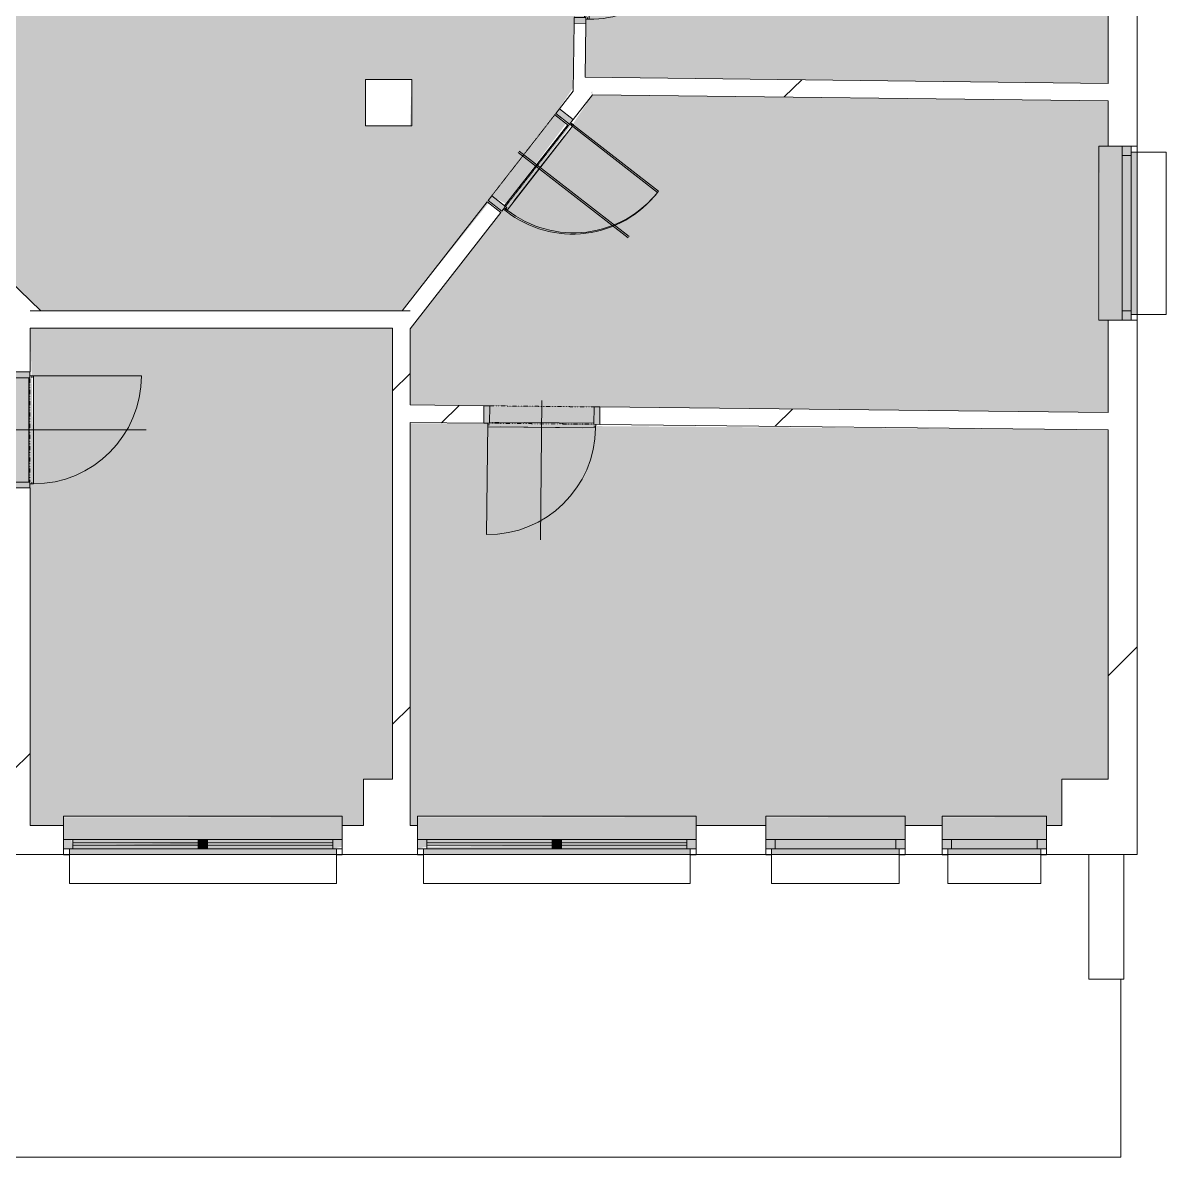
# Model space of a CAD drawing. Header units: millimetres. Extents: x -20192 to 462224, y -45352 to 20466.
# Drawn here: x 389083 to 398934, y -31577 to -21801 of the extents above; entities that cross this region are included whole.
import ezdxf

# ---------------------------------------------------------------- set-up
doc = ezdxf.new("R2010")
doc.units = ezdxf.units.MM
doc.linetypes.add('Čerchovaná se dvěma tečkami', pattern=[2.59, 1, -0.53, 0, -0.53, 0, -0.53])
for name, color, linetype, lineweight in [('A-DETL-THIN', 151, 'Continuous', 9), ('A-DOOR', 31, 'Continuous', 9), ('A-DOOR-FRAM', 31, 'Continuous', 9), ('A-FLOR', 192, 'Continuous', 9), ('A-GENM', 13, 'Continuous', 9), ('A-GLAZ', 151, 'Continuous', 9), ('A-WALL', 113, 'Continuous', 9), ('A-WALL-PATT', 111, 'Continuous', 25), ('Q-SPCQ', 91, 'Continuous', 9), ('S-COLS', 52, 'Continuous', 9)]:
    doc.layers.add(name, color=color, linetype=linetype, lineweight=lineweight)
pattern_1 = [(45, (302295, 0), (-7184.2, 7184.2), []), (45, (305168, -3e-12), (-7184.2, 7184.2), []), (45, (310916, -7e-12), (-4310.5, 10057.9), [4064, -2032, 67.06, -1964.94])]
pattern_2 = [(45, (302295, 0), (-7184.2, 7184.2), []), (45, (305168, 0), (-7184.2, 7184.2), []), (45, (310916, 0), (-4310.5, 10057.9), [4064, -2032, 67.06, -1964.94])]

# ---------------------------------------------------------------- blocks, each defined once
blk = doc.blocks.new('OKNO_1k_nadsvetlik - OKNO_1k_nadsvetlik_1500x1800-1969463-Mapka _ závislý 2')
at = {"layer": 'A-GLAZ'}
h = blk.add_hatch(color=256, dxfattribs=at)
h.paths.add_polyline_path([(-750, 5), (-750, -75), (-670, -75), (-670, 5)])
h.paths.add_polyline_path([(670, -75), (750, -75), (750, 5), (670, 5)])
blk.add_hatch(color=256, dxfattribs=at).paths.add_polyline_path([(670, 5), (-670, 5), (-670, -75), (670, -75)])
for p, q in [((-750, 5), (-670, 5)), ((670, 5), (-670, 5)), ((-670, 5), (-670, -75)), ((670, 5), (750, 5)), ((670, -75), (670, 5)), ((-750, -75), (-700, -75)), ((-670, -75), (-750, -75)), ((-700, -75), (-700, -125)), ((-670, -75), (670, -75)), ((750, -75), (670, -75)), ((700, -75), (750, -75)), ((700, -125), (700, -75)), ((-700, -126), (-750, -126)), ((750, -126), (700, -126))]:
    blk.add_line(p, q, dxfattribs=at)
blk = doc.blocks.new('parapet s nosem_vnitní - parapet s nosem_vnitní-1280316-Mapka _ závislý 2')
at = {"layer": 'A-GENM'}
for points in [[(-750, 197.1), (-750, 190), (-750, 198.7)], [(-750, 190), (-750, 0), (750, 0), (750, 190)]]:
    blk.add_hatch(color=151, dxfattribs=at).paths.add_polyline_path(points)
for p, q in [((750, 200), (-750, 200)), ((-750, 200), (-750, 190)), ((750, 200), (-750, 200)), ((750, 190), (750, 200)), ((-750, 120), (-750, 190)), ((750, 190), (750, 120))]:
    blk.add_line(p, q, dxfattribs=at)
blk = doc.blocks.new('parapet_ext - parapet_ext-1802102-Mapka _ závislý 2')
at = {"layer": 'Q-SPCQ'}
blk.add_hatch(color=151, dxfattribs=at).paths.add_polyline_path([(-700, 0), (-700, -50), (700, -50), (700, 0), (-670, 0)])
for p, q in [((-700, -300), (-700, -51)), ((700, -51), (700, -300)), ((700, -300), (-700, -300))]:
    blk.add_line(p, q, dxfattribs=at)
blk = doc.blocks.new('OKNO_2k_nadsvetlik - OKNO_2k_nadsvetlik 2400 x 1850-1972488-Mapka _ závislý 2')
at = {"layer": 'A-GLAZ'}
h = blk.add_hatch(color=256, dxfattribs=at)
h.paths.add_polyline_path([(1200, 75), (1120, 75), (1134.4, -5), (1200, -5), (1200, 56.5)])
h.paths.add_polyline_path([(-1120, 75), (-1200, 56.5), (-1200, -5), (-1120, -5), (-1120, 56.5)])
h = blk.add_hatch(color=256, dxfattribs=at)
h.paths.add_polyline_path([(40, 75), (40, 45), (1120, 45), (1120, 75)])
h.paths.add_polyline_path([(-1120, 75), (-1120, 45), (-40, 45), (-40, 75), (-919.6, 75)])
h.paths.add_polyline_path([(-40, 25), (-1120, 25), (-1120, -5), (-40, -5)])
h.paths.add_polyline_path([(1120, 25), (40, 25), (40, -5), (1120, -5)])
for points in [[(-40, -5), (40, -5), (40, 75), (-40, 75)], [(40, 45), (40, 25), (1120, 45)]]:
    blk.add_hatch(color=256, dxfattribs=at).paths.add_polyline_path(points)
for p, q in [((-1150, 126), (-1200, 126)), ((-1150, 75), (-1150, 125)), ((1200, 126), (1150, 126)), ((1150, 125), (1150, 75)), ((-1200, 75), (-1150, 75)), ((-1120, 75), (-1200, 75)), ((-1120, -5), (-1120, 75)), ((-40, 75), (-1120, 75)), ((-40, 45), (-1120, 45)), ((-1120, 45), (-1120, 25)), ((-1120, 25), (-40, 25)), ((40, 75), (-40, 75)), ((-40, 75), (-40, -5)), ((-40, 25), (-40, 45)), ((1120, 75), (40, 75)), ((40, -5), (40, 75)), ((1120, 45), (40, 45)), ((40, 45), (40, 25)), ((40, 25), (1120, 25)), ((1200, 75), (1120, 75)), ((1120, 75), (1120, -5)), ((1120, 25), (1120, 45)), ((1150, 75), (1200, 75)), ((-1200, -5), (-1120, -5)), ((-1120, -5), (-40, -5)), ((-40, -5), (40, -5)), ((40, -5), (1120, -5)), ((1120, -5), (1200, -5))]:
    blk.add_line(p, q, dxfattribs=at)
blk = doc.blocks.new('parapet s nosem_vnitní - parapet s nosem_vnitní-V100-Mapka _ závislý 2')
at = {"layer": 'A-GENM'}
blk.add_hatch(color=151, dxfattribs=at).paths.add_polyline_path([(40, 0), (-1200, 0), (-1200, -190), (1200, -190), (1200, 0), (288.5, 0)])
for p, q in [((-1200, -190), (-1200, -120)), ((-1200, -190), (-1200, -200)), ((1200, -120), (1200, -190)), ((1200, -200), (1200, -190)), ((-1200, -200), (1200, -200)), ((-1200, -200), (1200, -200))]:
    blk.add_line(p, q, dxfattribs=at)
blk = doc.blocks.new('parapet_ext - parapet_ext-1801991-Mapka _ závislý 2')
at = {"layer": 'Q-SPCQ'}
blk.add_hatch(color=151, dxfattribs=at).paths.add_polyline_path([(-1150, 50), (-1150, 0), (1150, 0), (1150, 50), (-1120, 50)])
for p, q in [((-1150, 51), (-1150, 300)), ((-1150, 300), (1150, 300)), ((1150, 300), (1150, 51))]:
    blk.add_line(p, q, dxfattribs=at)
blk = doc.blocks.new('OKNO_2k_nadsvetlik - OKNO_2k_nadsvetlik 2400 x 1850-V101-Mapka _ závislý 2')
at = {"layer": 'A-GLAZ'}
h = blk.add_hatch(color=256, dxfattribs=at)
h.paths.add_polyline_path([(-1120, 75), (-1200, 75), (-1200, -5), (-1120, -5)])
h.paths.add_polyline_path([(1200, 75), (1120, 56.5), (1120, -5), (1200, -5), (1200, 56.5)])
h = blk.add_hatch(color=256, dxfattribs=at)
h.paths.add_polyline_path([(-1120, 75), (-1120, 45), (-40, 45), (-40, 75)])
h.paths.add_polyline_path([(1103.3, 75), (40, 75), (40, 45), (1120, 56.5), (1120, 75)])
h.paths.add_polyline_path([(1120, 25), (40, 25), (40, -5), (1120, -5)])
h.paths.add_polyline_path([(-40, 25), (-1120, 25), (-1120, -5), (-40, -5)])
blk.add_hatch(color=256, dxfattribs=at).paths.add_polyline_path([(-40, -5), (40, -5), (40, 75), (-40, 75)])
for p, q in [((-1150, 126), (-1200, 126)), ((-1150, 75), (-1150, 125)), ((1200, 126), (1150, 126)), ((1150, 125), (1150, 75)), ((-1200, 75), (-1150, 75)), ((-1120, 75), (-1200, 75)), ((-1120, -5), (-1120, 75)), ((-40, 75), (-1120, 75)), ((-40, 45), (-1120, 45)), ((-1120, 45), (-1120, 25)), ((-1120, 25), (-40, 25)), ((40, 75), (-40, 75)), ((-40, 75), (-40, -5)), ((-40, 25), (-40, 45)), ((1120, 75), (40, 75)), ((40, -5), (40, 75)), ((1120, 45), (40, 45)), ((40, 45), (40, 25)), ((40, 25), (1120, 25)), ((1200, 75), (1120, 75)), ((1120, 75), (1120, -5)), ((1120, 25), (1120, 45)), ((1150, 75), (1200, 75)), ((-1200, -5), (-1120, -5)), ((-1120, -5), (-40, -5)), ((-40, -5), (40, -5)), ((40, -5), (1120, -5)), ((1120, -5), (1200, -5))]:
    blk.add_line(p, q, dxfattribs=at)
blk = doc.blocks.new('OKNO_1k_nadsvetlik - OKNO_1k_nadsvetlik_900 x 1850-1969447-Mapka _ závislý 2')
at = {"layer": 'A-GLAZ'}
h = blk.add_hatch(color=256, dxfattribs=at)
h.paths.add_polyline_path([(450, 75), (370, 75), (370, -5), (450, -5)])
h.paths.add_polyline_path([(-450, 75), (-450, -5), (-370, -5), (-370, 75)])
blk.add_hatch(color=256, dxfattribs=at).paths.add_polyline_path([(-370, 75), (-370, -5), (370, -5), (370, 75), (-261.9, 75)])
for p, q in [((-400, 126), (-450, 126)), ((-400, 75), (-400, 125)), ((450, 126), (400, 126)), ((400, 125), (400, 75)), ((-450, 75), (-400, 75)), ((-370, 75), (-450, 75)), ((370, 75), (-370, 75)), ((-370, 75), (-370, -5)), ((450, 75), (370, 75)), ((370, -5), (370, 75)), ((400, 75), (450, 75)), ((-450, -5), (-370, -5)), ((-370, -5), (370, -5)), ((370, -5), (450, -5))]:
    blk.add_line(p, q, dxfattribs=at)
blk = doc.blocks.new('parapet s nosem_vnitní - parapet s nosem_vnitní-V102-Mapka _ závislý 2')
at = {"layer": 'A-GENM'}
for points in [[(-261.9, 0), (-450, 0), (-450, -190), (450, -190), (450, 0), (370, 0)], [(-450, -190), (-450, -195), (-261.9, -190)]]:
    blk.add_hatch(color=151, dxfattribs=at).paths.add_polyline_path(points)
for p, q in [((-450, -190), (-450, -120)), ((-450, -190), (-450, -200)), ((450, -120), (450, -190)), ((450, -200), (450, -190)), ((-450, -200), (450, -200)), ((-450, -200), (450, -200))]:
    blk.add_line(p, q, dxfattribs=at)
blk = doc.blocks.new('parapet_ext - parapet_ext-V103-Mapka _ závislý 2')
at = {"layer": 'Q-SPCQ'}
blk.add_hatch(color=151, dxfattribs=at).paths.add_polyline_path([(-370, 50), (-400, 50), (-400, 0), (400, 0), (400, 50), (-261.9, 50)])
for p, q in [((-400, 51), (-400, 300)), ((-400, 300), (400, 300)), ((400, 300), (400, 51))]:
    blk.add_line(p, q, dxfattribs=at)
blk = doc.blocks.new('OKNO_1k_nadsvetlik - OKNO_1k_nadsvetlik_1200 x 1850-V104-Mapka _ závislý 2')
at = {"layer": 'A-GLAZ'}
h = blk.add_hatch(color=256, dxfattribs=at)
h.paths.add_polyline_path([(520, 75), (520, -5), (600, -5), (600, 75)])
h.paths.add_polyline_path([(-600, 75), (-600, -5), (-520, -5), (-520, 75)])
blk.add_hatch(color=256, dxfattribs=at).paths.add_polyline_path([(-520, 75), (-520, -5), (520, -5), (520, 75), (422.2, 75)])
for p, q in [((-550, 126), (-600, 126)), ((-550, 75), (-550, 125)), ((600, 126), (550, 126)), ((550, 125), (550, 75)), ((-600, 75), (-550, 75)), ((-520, 75), (-600, 75)), ((520, 75), (-520, 75)), ((-520, 75), (-520, -5)), ((600, 75), (520, 75)), ((520, -5), (520, 75)), ((550, 75), (600, 75)), ((-600, -5), (-520, -5)), ((-520, -5), (520, -5)), ((520, -5), (600, -5))]:
    blk.add_line(p, q, dxfattribs=at)
blk = doc.blocks.new('parapet s nosem_vnitní - parapet s nosem_vnitní-V105-Mapka _ závislý 2')
at = {"layer": 'A-GENM'}
for points in [[(600, 0), (-600, 0), (-600, -190), (600, -190), (600, -120)], [(-600, -190), (-600, -197.1), (422.2, -190)]]:
    blk.add_hatch(color=151, dxfattribs=at).paths.add_polyline_path(points)
for p, q in [((-600, -190), (-600, -120)), ((-600, -190), (-600, -200)), ((600, -120), (600, -190)), ((600, -200), (600, -190)), ((-600, -200), (600, -200)), ((-600, -200), (600, -200))]:
    blk.add_line(p, q, dxfattribs=at)
blk = doc.blocks.new('parapet_ext - parapet_ext-V99-Mapka _ závislý 2')
at = {"layer": 'Q-SPCQ'}
blk.add_hatch(color=151, dxfattribs=at).paths.add_polyline_path([(-520, 50), (-550, 50), (-550, 0), (550, 0), (550, 50), (-189.2, 50)])
for p, q in [((-550, 51), (-550, 300)), ((-550, 300), (550, 300)), ((550, 300), (550, 51))]:
    blk.add_line(p, q, dxfattribs=at)
blk = doc.blocks.new('DVERE_1k_oblozka - DD03_01_800x1970_koupelna-V132-Mapka _ závislý 2')
at = {"layer": 'A-DOOR'}
h = blk.add_hatch(color=151, dxfattribs=at)
h.paths.add_polyline_path([(450, 47.1), (400, 47.1), (400, -52.9), (450, -52.9)])
h.paths.add_polyline_path([(-400, 47.1), (-450, 47.1), (-450, -52.9), (-400, -52.9)])
blk.add_hatch(color=151, dxfattribs=at).paths.add_polyline_path([(415, 77.1), (-400, 62.1), (-399.9, 37.1), (400, 47.1), (400, 62.1)])
for p, q in [((-415, 47.1), (-415, 907.1)), ((0, -102.9), (0, 947.1)), ((-400, 47.1), (-450, 47.1)), ((-450, 47.1), (-450, -52.9)), ((415, 77.1), (-415, 77.1)), ((-415, 77.1), (-415, 62.1)), ((-415, 62.1), (-415, 77.1)), ((-415, 62.1), (-400, 62.1)), ((-400, -52.9), (-400, 47.1)), ((-400, 37.1), (400, 37.1)), ((305, 77.1), (-305, 77.1)), ((400, 62.1), (415, 62.1)), ((415, 62.1), (400, 62.1)), ((450, 47.1), (400, 47.1)), ((400, 47.1), (400, -52.9)), ((415, 62.1), (415, 77.1)), ((415, 77.1), (415, 47.1)), ((450, -52.9), (450, 47.1)), ((-450, -52.9), (-400, -52.9)), ((400, -52.9), (450, -52.9))]:
    blk.add_line(p, q, dxfattribs=at)
at = {"layer": 'A-DOOR', "linetype": 'Čerchovaná se dvěma tečkami'}
for p, q in [((-400, 47.1), (400, 47.1)), ((-400, -52.9), (400, -52.9))]:
    blk.add_line(p, q, dxfattribs=at)
at = {"layer": 'A-DOOR'}
blk.add_arc((-415, 77.1), 830, 360, 90, dxfattribs=at)
at = {"layer": 'A-DOOR-FRAM'}
for p, q in [((-400, 47.1), (-450, 47.1)), ((-400, -52.9), (-400, 47.1)), ((400, 47.1), (400, -52.9)), ((400, 47.1), (450, 47.1)), ((-450, -52.9), (-400, -52.9)), ((450, -52.9), (400, -52.9))]:
    blk.add_line(p, q, dxfattribs=at)
blk = doc.blocks.new('DVERE_1k_oblozka - DD03_01_900x1970_koupelna-1549520-Mapka _ závislý 2')
at = {"layer": 'A-DOOR'}
blk.add_hatch(color=151, dxfattribs=at).paths.add_polyline_path([(465, 102.1), (-450, 87.1), (-428.6, 62.1), (450, 72.1), (450, 87.1)])
h = blk.add_hatch(color=151, dxfattribs=at)
h.paths.add_polyline_path([(500, 72.1), (450, 72.1), (450, -77.9), (500, -77.9)])
h.paths.add_polyline_path([(-450, 72.1), (-500, 72.1), (-500, -77.9), (-450, -77.9)])
for p, q in [((-465, 72.1), (-465, 1032.1)), ((0, -127.9), (0, 1072.1)), ((465, 102.1), (-465, 102.1)), ((-465, 102.1), (-465, 87.1)), ((-465, 87.1), (-465, 102.1)), ((355, 102.1), (-355, 102.1)), ((465, 87.1), (465, 102.1)), ((465, 102.1), (465, 72.1)), ((-450, 72.1), (-500, 72.1)), ((-500, 72.1), (-500, -77.9)), ((-465, 87.1), (-450, 87.1)), ((-450, 87.1), (-465, 87.1)), ((-450, -77.9), (-450, 72.1)), ((-436.4, 62.1), (450, 62.1)), ((450, 62.1), (450, 87.1)), ((450, 87.1), (465, 87.1)), ((500, 72.1), (450, 72.1)), ((450, 72.1), (450, -77.9)), ((500, -77.9), (500, 72.1)), ((-500, -77.9), (-450, -77.9)), ((450, -77.9), (500, -77.9))]:
    blk.add_line(p, q, dxfattribs=at)
at = {"layer": 'A-DOOR', "linetype": 'Čerchovaná se dvěma tečkami'}
for p, q in [((-450, 72.1), (450, 72.1)), ((-450, -77.9), (450, -77.9))]:
    blk.add_line(p, q, dxfattribs=at)
at = {"layer": 'A-DOOR'}
blk.add_arc((-465, 102.1), 930, 360, 90, dxfattribs=at)
at = {"layer": 'A-DOOR-FRAM'}
for p, q in [((-450, 72.1), (-500, 72.1)), ((-450, -77.9), (-450, 72.1)), ((450, 72.1), (450, -77.9)), ((450, 72.1), (500, 72.1)), ((-500, -77.9), (-450, -77.9)), ((500, -77.9), (450, -77.9))]:
    blk.add_line(p, q, dxfattribs=at)
blk = doc.blocks.new('DVERE_1k_oblozka - DD03_01_900x1970_koupelna-V133-Mapka _ závislý 2')
at = {"layer": 'A-DOOR'}
h = blk.add_hatch(color=151, dxfattribs=at)
h.paths.add_polyline_path([(500, -72.1), (500, 77.9), (450, 77.9), (450, -72.1)])
h.paths.add_polyline_path([(-450, -72.1), (-450, 77.9), (-500, 77.9), (-500, -72.1)])
blk.add_hatch(color=151, dxfattribs=at).paths.add_polyline_path([(465, -102.1), (449.9, -62.2), (-450, -72.1), (-465, -102.1)])
for p, q in [((0, 127.9), (0, -1072.1)), ((-500, 77.9), (-450, 77.9)), ((-500, -72.1), (-500, 77.9)), ((-450, 77.9), (-450, -72.1)), ((450, 77.9), (500, 77.9)), ((450, -72.1), (450, 77.9)), ((500, 77.9), (500, -72.1)), ((-450, -72.1), (-500, -72.1)), ((-465, -72.1), (-465, -1032.1)), ((-465, -87.1), (-450, -87.1)), ((-465, -102.1), (-465, -87.1)), ((-450, -87.1), (-465, -87.1)), ((-450, -62.1), (450, -62.1)), ((500, -72.1), (450, -72.1)), ((450, -87.1), (465, -87.1)), ((465, -102.1), (465, -72.1)), ((465, -87.1), (465, -102.1)), ((465, -102.1), (465, -87.1)), ((465, -102.1), (-465, -102.1)), ((355, -102.1), (-355, -102.1))]:
    blk.add_line(p, q, dxfattribs=at)
at = {"layer": 'A-DOOR', "linetype": 'Čerchovaná se dvěma tečkami'}
for p, q in [((-450, 77.9), (450, 77.9)), ((-450, -72.1), (450, -72.1))]:
    blk.add_line(p, q, dxfattribs=at)
at = {"layer": 'A-DOOR'}
blk.add_arc((-465, -102.1), 930, 270, 0, dxfattribs=at)
at = {"layer": 'A-DOOR-FRAM'}
for p, q in [((-500, 77.9), (-450, 77.9)), ((-450, 77.9), (-450, -72.1)), ((450, -72.1), (450, 77.9)), ((500, 77.9), (450, 77.9)), ((-450, -72.1), (-500, -72.1)), ((450, -72.1), (500, -72.1))]:
    blk.add_line(p, q, dxfattribs=at)
blk = doc.blocks.new('DVERE_1k_oblozka - DD03_01_900x1970_koupelna-V134-Mapka _ závislý 2')
at = {"layer": 'A-DOOR'}
blk.add_hatch(color=151, dxfattribs=at).paths.add_polyline_path([(465, 102.1), (-450, 87.1), (-450, 62.1), (450, 72.1), (450, 87.1)])
h = blk.add_hatch(color=151, dxfattribs=at)
h.paths.add_polyline_path([(500, -77.9), (500, 72.1), (450, 72.1), (450, -77.9)])
h.paths.add_polyline_path([(-450, 72.1), (-500, 72.1), (-500, -77.9), (-450, -77.9)])
for p, q in [((-465, 72.1), (-465, 1032.1)), ((0, -127.9), (0, 1072.1)), ((465, 102.1), (-465, 102.1)), ((-465, 102.1), (-465, 87.1)), ((355, 102.1), (-355, 102.1)), ((465, 87.1), (465, 102.1)), ((465, 102.1), (465, 72.1)), ((-450, 72.1), (-500, 72.1)), ((-500, 72.1), (-500, -77.9)), ((-465, 87.1), (-450, 87.1)), ((-450, -77.9), (-450, 72.1)), ((-450, 62.1), (450, 62.1)), ((450, 87.1), (465, 87.1)), ((500, 72.1), (450, 72.1)), ((450, 72.1), (450, -77.9)), ((500, -77.9), (500, 72.1)), ((-500, -77.9), (-450, -77.9)), ((450, -77.9), (500, -77.9))]:
    blk.add_line(p, q, dxfattribs=at)
at = {"layer": 'A-DOOR', "linetype": 'Čerchovaná se dvěma tečkami'}
for p, q in [((-450, 72.1), (450, 72.1)), ((-450, -77.9), (450, -77.9))]:
    blk.add_line(p, q, dxfattribs=at)
at = {"layer": 'A-DOOR'}
blk.add_arc((-465, 102.1), 930, 360, 90, dxfattribs=at)
at = {"layer": 'A-DOOR-FRAM'}
for p, q in [((-450, 72.1), (-500, 72.1)), ((-450, -77.9), (-450, 72.1)), ((450, 72.1), (450, -77.9)), ((450, 72.1), (500, 72.1)), ((-500, -77.9), (-450, -77.9)), ((500, -77.9), (450, -77.9))]:
    blk.add_line(p, q, dxfattribs=at)
blk = doc.blocks.new('DVERE_1k_oblozka - DD03_01_900x1970_koupelna-V166-Mapka _ závislý 2')
at = {"layer": 'A-DOOR'}
blk.add_hatch(color=151, dxfattribs=at).paths.add_polyline_path([(465, 102.1), (436.4, 87.1), (450, 87.1)])
h = blk.add_hatch(color=151, dxfattribs=at)
h.paths.add_polyline_path([(500, 72.1), (486.4, 72.1), (500, 54.7)])
h.paths.add_polyline_path([(-450, 72.1), (-463.6, 72.1), (-450, 54.7)])
for p, q in [((-465, 72.1), (-465, 1032.1)), ((0, -127.9), (0, 1072.1)), ((355, 102.1), (-355, 102.1)), ((465, 87.1), (465, 102.1)), ((465, 102.1), (465, 72.1)), ((-450, -77.9), (-450, 72.1)), ((450, 87.1), (465, 87.1)), ((500, -77.9), (500, 72.1))]:
    blk.add_line(p, q, dxfattribs=at)
at = {"layer": 'A-DOOR', "linetype": 'Čerchovaná se dvěma tečkami'}
for p, q in [((-450, 72.1), (436.4, 72.1)), ((-450, -77.9), (436.4, -77.9))]:
    blk.add_line(p, q, dxfattribs=at)
at = {"layer": 'A-DOOR'}
blk.add_arc((-465, 102.1), 930, 360, 90, dxfattribs=at)
at = {"layer": 'A-DOOR-FRAM'}
blk.add_line((-450, -77.9), (-450, 72.1), dxfattribs=at)

msp = doc.modelspace()

# ---------------------------------------------------------------- hatches: boundary and pattern name
at = {"layer": 'A-FLOR'}
h = msp.add_hatch(color=151, dxfattribs=at)
h.paths.add_polyline_path([(373924.6, -30076.6), (374034.4, -30076.6), (374034.4, -29535.6), (374434.4, -29535.6), (374434.4, -24894.3), (373644.4, -24909.3), (373642.2, -24924.3), (372844.4, -24909.3), (372829.4, -24894.3), (372234.4, -24894.3), (372234.4, -30076.6), (372724.6, -30076.6), (372724.6, -29899.5), (373924.6, -29906.6)])
h.paths.add_polyline_path([(368534.4, -30046.6), (368534.4, -29846.9), (372134.4, -29846.9), (372134.4, -23686.6), (368054.5, -23686.6), (367502.7, -24289.8), (367492.7, -24311.6), (366867.5, -24937.4), (366846.6, -24937.4), (366702.9, -25101.6), (368439.1, -26688.5), (368439.1, -30046.6)])
h.paths.add_polyline_path([(356544.4, -30046.6), (356544.4, -29901.6), (357444.4, -29906.6), (357444.4, -30046.6), (357744.4, -30046.6), (357744.4, -29899.5), (358944.4, -29906.6), (358944.4, -30046.6), (359245.3, -30046.6), (359245.3, -23684), (358527.8, -23708.3), (358522.6, -23718.2), (357622.5, -23703.2), (357622.4, -23693.3), (356456.1, -23700), (356456.1, -23970), (356036.1, -23970), (356036.1, -24139.3), (356114.8, -24139.3), (356106.1, -25639.3), (356036.1, -25639.3), (356036.1, -29535.6), (356436.1, -29535.6), (356454.8, -30046.6)])
h.paths.add_polyline_path([(368289.1, -30046.6), (368289.1, -26754.6), (366552, -25176.6), (366454.4, -25191.6), (366454.4, -25206.6), (365554.4, -25191.6), (365539.4, -25176.6), (365322.9, -25176.6), (365322.9, -30046.6), (365544.4, -30046.6), (365544.4, -29896.9), (367944.4, -29906.6), (367944.4, -30046.6)])
h.paths.add_polyline_path([(359544.4, -30046.6), (359544.4, -29896.9), (361944.4, -29906.6), (361944.4, -30046.6), (362035, -30046.6), (361994.9, -26558.1), (363783.8, -25126.8), (363585.7, -24954.6), (363565.1, -24943.5), (362961.1, -24295.7), (362960.7, -24274.5), (362373.2, -23666.1), (359395.3, -23699.3), (359395.3, -30046.6)])
h.paths.add_polyline_path([(364944.4, -30046.6), (365159.5, -30046.6), (365159.4, -25176.6), (364924.4, -25191.6), (364924.4, -25206.6), (364024.4, -25191.6), (364009.4, -25176.6), (363974.4, -25176.6), (363961.8, -25176.6), (362145.7, -26629.6), (362185.3, -30046.6), (362544.4, -30046.6), (362544.4, -29896.9), (364944.4, -29906.6)])
h.paths.add_polyline_path([(382219.4, -22429.3), (382194.4, -22429.3), (382194.4, -21979.3), (382614.4, -21979.3), (382614.4, -22284.3), (382999.4, -22269.3), (382999.4, -22254.3), (383799.4, -22269.3), (383814.4, -22284.3), (384844.7, -22269.3), (384844.7, -22254.3), (385644.7, -22269.3), (385659.7, -22284.3), (386424.7, -22284.3), (386424.7, -22534.3), (387416, -22534.3), (387647, -22735.1), (387668.7, -22735.1), (388296.6, -23358), (388296.6, -23378.8), (389238.1, -24281.8), (392352.1, -24281.8), (393136.5, -23303), (393247.1, -23360.3), (393763.9, -22668.2), (393675.6, -22582.1), (393826.6, -22354.9), (393833.2, -21754.2), (393923.2, -21754.2), (393923.2, -20955.1), (393842.1, -20954.2), (393842.7, -20379.5), (393808.9, -20379.1), (393808.9, -19225.7), (393783.9, -19225.7), (393783.9, -19175.3), (393709.2, -19175.3), (393694.2, -18955.3), (393679.2, -18955.3), (393694.2, -18355.3), (393709.2, -18340.3), (393709.2, -17238.3), (390760.6, -17238.3), (390760.2, -17408.3), (389734.6, -17408.3), (389734.6, -17535.4), (388534.6, -17528.3), (388534.6, -17408.3), (388296.2, -17408.3), (388321.1, -20310.9), (387534.5, -20303.3), (387534.5, -20200.9), (386734.5, -20200.9), (386734.5, -20310.9), (383337.7, -20331.8), (382084.6, -20358), (382084.6, -20188), (381894.6, -20188), (381894.6, -20098), (381094.6, -20098), (381094.6, -20188), (380054.6, -20188), (380054.6, -18222.8), (379921.6, -18222.8), (379921.6, -17238.3), (377670, -17238.3), (377685, -17851.9), (377700, -17851.9), (377685, -18651.9), (377670, -18666.9), (377685, -19775.4), (377700, -19775.4), (377685, -20375.4), (377670, -20390.4), (377670, -20656.9), (375567.2, -20656.9), (375567.2, -20280.9), (375418.3, -20295.9), (375418.3, -20310.9), (374818.3, -20295.9), (374803.3, -20280.9), (374404.2, -20280.9), (374404.2, -21508.2), (373751.5, -21523.2), (373751.5, -21538.2), (373151.5, -21520.4), (373151.5, -21508.2), (371421.5, -21523.2), (371421.5, -21538.2), (370821.5, -21520.4), (370821.5, -21508.2), (370671.5, -21523.2), (370671.5, -21748.2), (369807.7, -21748.2), (369807.7, -21658.2), (368907.7, -21658.2), (368907.7, -21748.2), (365717.6, -21748.2), (364095.3, -20300.6), (364095.3, -18728.2), (363822.2, -18728.2), (363822.2, -18805.2), (362622.2, -18798.2), (362622.2, -18728.2), (362545.3, -18728.2), (362545.3, -20625.8), (362455.3, -20625.8), (362455.3, -21425.8), (362545.3, -21425.8), (362545.3, -21715.8), (357625.3, -21715.8), (357622.5, -22135.8), (356036.1, -22135.8), (356036.1, -22265.8), (355796.1, -22265.8), (355807.2, -23165.8), (356036.1, -23165.8), (356042.2, -23552.4), (357621.6, -23543.6), (357625.3, -23683.3), (358522.4, -23678.2), (358522.6, -23538.2), (360416.9, -23527.3), (360416.9, -23362.9), (360640.9, -23361.6), (360641.9, -23526), (362436.5, -23515.7), (363895.5, -25026.6), (366562.6, -25015.6), (367990.9, -23536.6), (371934.4, -23536.6), (371934.4, -23166.6), (372234.4, -23166.6), (372234.4, -24794.3), (374434.4, -24794.3), (374434.4, -23937.5), (374034.7, -23937.5), (374034.7, -23527.5), (375631.9, -23527.4), (375631.9, -22376.5), (379271.9, -22376.5), (379272.3, -21816.5), (380331.9, -21816.5), (380325.1, -23436.6), (379893.1, -23436.6), (379893.1, -23536.6), (380805.2, -23553.1), (380805.2, -23643), (381603.7, -23643), (381605, -23566.6), (382219.4, -23566.6), (382219.4, -22434.3)])
h.paths.add_polyline_path([(388934.4, -28719.3), (388994.4, -28719.3), (388994.4, -25759.3), (389134.4, -25759.3), (389129.8, -24859.3), (388994.4, -24859.3), (388994.4, -24281.8), (389021.4, -24281.8), (388182.3, -23477.1), (388270.3, -23367.5), (387629.7, -22753.1), (387532.8, -22854.1), (387355.7, -22684.3), (386024.7, -22684.3), (386024.7, -22434.3), (385644.7, -22434.3), (385644.7, -22294.3), (384844.7, -22294.3), (384844.7, -22434.3), (383799.4, -22434.3), (383799.4, -22294.3), (382999.4, -22294.3), (382999.4, -22434.3), (382319.4, -22434.3), (382319.4, -28589.6), (385894.4, -28599.3), (385894.4, -28719.3), (386019.4, -28719.3), (386019.4, -28319.3), (386419.4, -28333.1), (386419.4, -28719.3), (386534.4, -28719.3), (386534.4, -28639.6), (388934.4, -28649.3)])
h.paths.add_polyline_path([(392019.4, -28719.3), (392019.4, -28319.3), (392269.4, -28319.3), (392269.4, -24431.8), (389144.4, -24431.8), (389159.4, -24859.3), (389174.4, -24859.3), (389159.4, -25759.3), (389144.4, -25774.3), (389144.4, -28719.3), (389434.4, -28719.3), (389434.4, -28639.6), (391834.4, -28649.3), (391834.4, -28719.3)])
h.paths.add_polyline_path([(380494.4, -28719.3), (380494.4, -28642.2), (381694.4, -28649.3), (381694.4, -28719.3), (382219.4, -28719.3), (382219.4, -23677.1), (381603.5, -23682.1), (381617.8, -23696.9), (380803.2, -23668), (380787.9, -23652.8), (380423.1, -23652.2), (380423.1, -23956.6), (379994.8, -23956.6), (379984.4, -26062.2), (379984.4, -28319.3), (380384.4, -28333.1), (380384.4, -28719.3)])
h.paths.add_polyline_path([(392484.4, -28719.3), (392484.4, -28639.6), (394884.4, -28649.3), (394884.4, -28719.3), (395484.4, -28719.3), (395484.4, -28642.2), (396684.4, -28649.3), (396684.4, -28719.3), (397004.4, -28719.3), (397004.4, -28644.3), (397904.4, -28649.3), (397904.4, -28719.3), (398034.4, -28719.3), (398034.4, -28319.3), (398434.4, -28319.3), (398434.4, -25308.2), (394003.8, -25276.5), (394018.4, -25291.4), (393103.6, -25266.7), (393088.5, -25251.5), (392419.4, -25251.7), (392419.4, -28719.3)])
h.paths.add_polyline_path([(394003.8, -25251.2), (394005.3, -25111.2), (398434.4, -25158.2), (398434.4, -24364.3), (398355.7, -24364.3), (398364.4, -22864.3), (398434.4, -22864.3), (398434.4, -22472.9), (393991.5, -22420.6), (393816.3, -22682.2), (393818.5, -22691.6), (393241, -23401.6), (393224.8, -23405.3), (392419.4, -24439.5), (392419.4, -25094.4), (393105.4, -25101.7), (393105.4, -25241.7), (394003.7, -25251.2)])
h.paths.add_polyline_path([(374694.4, -25069.3), (374694.4, -24889.3), (379884.4, -24889.3), (379882.3, -23646.6), (374534.6, -23646.6), (374534.7, -24889.3), (374684.7, -24894.3), (374691.6, -25019.3)])
h.paths.add_polyline_path([(392034.4, -22689.3), (392034.4, -22289.3), (392434.4, -22289.3), (392419.4, -22689.3), (392352.1, -22689.3)])
h.paths.add_polyline_path([(393991.5, -22420.6), (393991.2, -22388.8), (393978.4, -22401)])
h.paths.add_polyline_path([(398434.4, -22322.9), (398434.4, -20426.5), (396917.3, -20479.4), (393947.8, -20443), (393963.1, -20949.7), (393972.1, -20955.5), (393948.2, -21755.5), (393933.1, -21770.6), (393932.7, -22269.9), (398019.1, -22318)])
h.paths.add_polyline_path([(370571.5, -21648.2), (370571.5, -18728.2), (369792.2, -18728.2), (369792.2, -18805.2), (368592.2, -18798.2), (368592.2, -18728.2), (368431.5, -18728.2), (368431.5, -19128.2), (368031.5, -19128.2), (368031.5, -18728.2), (367692.2, -18728.2), (367692.2, -18805.2), (366492.2, -18798.2), (366492.2, -18728.2), (365592.2, -18728.2), (365592.2, -18805.2), (364392.2, -18798.2), (364392.2, -18728.2), (364245.3, -18728.2), (364245.3, -20233.4), (365774.8, -21598.2), (368562.7, -21618.2), (368562.7, -21648.2), (368907.7, -21633.2), (368907.7, -21618.2), (369807.7, -21633.2), (369822.7, -21648.2), (369857.7, -21648.2)])
h.paths.add_polyline_path([(360745.3, -21565.8), (362445.3, -21565.4), (362430.3, -21425.8), (362415.3, -21425.8), (362430.3, -20625.8), (362445.3, -20610.8), (362445.3, -18728.2), (360745.3, -18728.2), (360745.3, -20311.1), (360770.3, -20311.1), (360770.3, -20411.9), (360745.3, -20411.9), (360745.3, -21565.4)])
h.paths.add_polyline_path([(371421.5, -21498.2), (371436.5, -21408.2), (372221.5, -21408.2), (372221.5, -19988.2), (371421.5, -20003.2), (371421.5, -20018.2), (370821.5, -20003.2), (370806.5, -19988.2), (370671.5, -20003.2), (370671.5, -21408.2), (370821.5, -21408.2), (370821.5, -21498.2), (371013.2, -21498.2)])
h.paths.add_polyline_path([(373151.5, -21498.2), (373751.5, -21498.2), (373751.5, -21408.2), (373896.5, -21408.2), (373884, -19988.2), (373751.5, -20003.2), (373751.5, -20018.2), (373151.5, -20003.2), (373136.5, -19988.2), (372321.5, -19988.2), (372321.5, -21408.2), (373151.5, -21408.2)])
h.paths.add_polyline_path([(374104.7, -21408.2), (374323.8, -21408.2), (374304.2, -20280.9), (373996.5, -20280.9), (373996.5, -21408.2)])
h.paths.add_polyline_path([(377570, -20556.9), (377570, -20375.4), (377660, -20375.4), (377660, -19775.4), (377570, -19775.4), (377570, -19336.9), (376572.2, -19336.9), (376587.2, -19791.9), (376602.2, -19791.9), (376587.2, -20391.9), (376572.2, -20402), (376572.2, -20556.9), (377175.5, -20556.9)])
h.paths.add_polyline_path([(376472.2, -20556.9), (376472.2, -20391.9), (376562.2, -20391.9), (376562.2, -19791.9), (376472.2, -19791.9), (376472.2, -19336.9), (375667.2, -19336.9), (375667.2, -20556.9)])
h.paths.add_polyline_path([(396917.3, -20379.4), (398434.4, -20315.3), (396721.2, -20329.1), (396744.7, -20377.3)])
h.paths.add_polyline_path([(374818.3, -20270.9), (375418.3, -20270.9), (375418.3, -20180.9), (375567.2, -20180.9), (375567.2, -19236.9), (375977.2, -19236.9), (375977.2, -17626.9), (374009.4, -17626.9), (374037.8, -18867.5), (374669.3, -18867.5), (374684.4, -20180.9), (374818.3, -20180.9)])
h.paths.add_polyline_path([(382404.6, -20231.3), (384330.8, -20190.9), (384330.8, -17408.3), (384046.3, -17408.3), (384046.3, -17535.4), (382846.3, -17528.3), (382846.3, -17408.3), (382246.3, -17408.3), (382246.3, -17535.4), (381046.3, -17528.3), (381046.3, -17408.3), (380544.6, -17408.3), (380544.6, -20088), (381094.6, -20073), (381094.6, -20058), (381894.6, -20073), (381909.6, -20088), (382404.6, -20088), (382404.6, -20191)])
h.paths.add_polyline_path([(386719.5, -20190.9), (386734.5, -20175.9), (386734.5, -20160.9), (387534.5, -20175.9), (387549.5, -20190.9), (387960.8, -20190.9), (387961.7, -20053.3), (388144.8, -20051.2), (388121.2, -17408.3), (387904.6, -17408.3), (387904.6, -17535.4), (386704.6, -17528.3), (386704.6, -17408.3), (385854.6, -17408.3), (385854.6, -17535.4), (384654.6, -17528.3), (384654.6, -17408.3), (384430.8, -17408.3), (384430.8, -20190.9), (386684.5, -20190.9)])
h.paths.add_polyline_path([(374404.2, -20180.9), (374569.3, -20180.9), (374569.3, -18967.5), (373814.5, -18967.5), (373814.5, -18728.2), (373584.2, -18733.3), (373584.2, -18805.2), (372434.2, -18798.2), (372434.2, -18728.2), (372321.5, -18728.2), (372321.5, -19888.2), (373996.5, -19888.2), (373996.5, -20180.9), (374304.2, -20180.9)])
h.paths.add_polyline_path([(370821.5, -19888.2), (372071.5, -19888.2), (372071.5, -18728.2), (371892.2, -18728.2), (371892.2, -18805.2), (370692.2, -18798.2), (370671.5, -19888.2), (370791.5, -19888.2)])
h.paths.add_polyline_path([(376143.9, -19236.9), (377570, -19236.9), (377570, -18651.9), (377660, -18651.9), (377660, -17851.9), (377570, -17851.9), (377570, -17626.9), (376077.2, -17626.9), (376077.2, -19236.9)])
h.paths.add_polyline_path([(359542.2, -19113.6), (360645.3, -19105.4), (360645.3, -19071.9), (357853.5, -19113.6), (359056.2, -19113.6)])
h.paths.add_polyline_path([(356411.6, -19113.6), (356411.6, -18911.6), (360645.3, -18871.9), (360645.3, -18728.2), (356036.1, -18728.2), (356042.2, -19113.6)])
h.paths.add_polyline_path([(393808.9, -18955.3), (393808.9, -18355.3), (393719.2, -18355.3), (393719.2, -18955.3)])
h.paths.add_polyline_path([(397501.3, -17927.7), (398434.4, -17927.7), (398434.4, -17488.3), (393809.2, -17488.3), (393809.2, -17927.7), (397469.6, -17927.7)])
h.paths.add_polyline_path([(386383.9, -17888.3), (385983.9, -17888.3), (385983.9, -17488.3), (386383.9, -17488.3), (386383.9, -17672.4)])
h.paths.add_polyline_path([(392420.5, -17888.3), (392020.5, -17866.2), (392020.5, -17488.3), (392420.5, -17488.3), (392420.5, -17880)])
h.paths.add_polyline_path([(375977.2, -17526.9), (377570, -17526.9), (377570, -17238.3), (374007.6, -17251.3), (374009.4, -17526.9), (375121.4, -17526.9)])
at = {"layer": 'A-WALL-PATT', "lineweight": 9}
h = msp.add_hatch(dxfattribs=at)
h.set_pattern_fill('FP_109', color=256, angle=45, style=0, pattern_type=2)
h.set_pattern_definition(pattern_1)
h.paths.add_polyline_path([(398659.4, -28719.3), (398684.4, -28719.3), (398684.4, -24364.3), (398434.4, -24364.3), (398434.4, -28719.3), (398507.9, -28719.3)])
h.paths.add_polyline_path([(398434.4, -22864.3), (398684.4, -22864.3), (398684.4, -17238.3), (398434.4, -17238.3), (398434.4, -22472.9)])
h = msp.add_hatch(dxfattribs=at)
h.set_pattern_fill('FP_143', color=256, angle=45, style=0, pattern_type=2)
h.set_pattern_definition([(44.363, (302295, 0), (-7103.9, 7263.6), []), (44.363, (305168, -32), (-7103.9, 7263.6), []), (44.363, (310915, -96), (-4198.4, 10105.2), [4064, -2032, 67.06, -1964.94])])
h.paths.add_polyline_path([(393826.2, -22388.8), (393888.5, -22308.8), (393926.7, -22338.7), (393927.5, -21805.2), (393832.7, -21805.3), (393827.5, -22269.9)])
h.paths.add_polyline_path([(393942.7, -20905.4), (393947.8, -20343), (393848.9, -20341.8), (393842.7, -20904.2), (393942.1, -20905.4)])
h = msp.add_hatch(dxfattribs=at)
h.set_pattern_fill('FP_141', color=256, angle=45, style=0, pattern_type=2)
h.set_pattern_definition([(7.091, (302295, 0), (-1254.2, 10082.3), []), (7.091, (304562, -1766), (-1254.2, 10082.3), []), (7.091, (309097, -5297), (2778.7, 10584), [4064, -2032, 67.06, -1964.94])])
h.paths.add_polyline_path([(392419.4, -24439.5), (393188.1, -23423.8), (393083.6, -23342.4), (392352.1, -24281.8), (392419.4, -24281.8), (392419.4, -24317.4)])
h.paths.add_polyline_path([(393824.7, -22634.9), (393991.5, -22420.6), (393926.7, -22338.7), (393888.5, -22308.8), (393720.1, -22553.4), (393816.3, -22628.3)])
h = msp.add_hatch(dxfattribs=at)
h.set_pattern_fill('FP_144', color=256, angle=45, style=0, pattern_type=2)
h.set_pattern_definition([(44.326, (302295, 0), (-7099.2, 7268.2), []), (44.326, (305168, -34), (-7099.2, 7268.2), []), (44.326, (310915, -101), (-4191.9, 10107.9), [4064, -2032, 67.06, -1964.94])])
h.paths.add_polyline_path([(398434.4, -22472.9), (398434.4, -22322.9), (393927.5, -22269.9), (393947.6, -22354.9), (394006.8, -22401), (394006.8, -22420.8), (398034.1, -22468.2)])
h = msp.add_hatch(dxfattribs=at)
h.set_pattern_fill('FP_140', color=256, angle=45, style=0, pattern_type=2)
h.set_pattern_definition([(1.199, (302295, 0), (-212.6, 10157.8), []), (1.199, (304369, -1989), (-212.6, 10157.8), []), (1.199, (308517, -5967), (3850.5, 10242.8), [4064, -2032, 67.06, -1964.94])])
h.paths.add_polyline_path([(389129.8, -24281.8), (389238.1, -24281.8), (388322.3, -23403.4), (388218.4, -23511.7), (389021.4, -24281.8), (389069.4, -24281.8)])
h.paths.add_polyline_path([(387496.7, -22819.5), (387600.5, -22711.3), (387548.6, -22684.3), (387355.7, -22684.3), (387464, -22788.2)])
h = msp.add_hatch(dxfattribs=at)
h.set_pattern_fill('FP_109', color=256, angle=45, style=0, pattern_type=2)
h.set_pattern_definition(pattern_1)
h.paths.add_polyline_path([(389069.4, -28719.3), (389144.4, -28719.3), (389144.4, -25809.3), (388994.4, -25809.3), (388994.4, -28719.3)])
h.paths.add_polyline_path([(388994.4, -24809.3), (389144.4, -24809.3), (389129.8, -24281.8), (388994.4, -24281.8), (388994.4, -24431.8)])
h = msp.add_hatch(dxfattribs=at)
h.set_pattern_fill('FP_109', color=256, angle=45, style=0, pattern_type=2)
h.set_pattern_definition(pattern_1)
h.paths.add_polyline_path([(392269.4, -24431.8), (392269.4, -24281.8), (389144.4, -24281.8), (389144.4, -24431.8), (391554, -24431.8)])
h = msp.add_hatch(dxfattribs=at)
h.set_pattern_fill('FP_109', color=256, angle=45, style=0, pattern_type=2)
h.set_pattern_definition(pattern_1)
h.paths.add_polyline_path([(392269.4, -28319.3), (392419.4, -28319.3), (392419.4, -24281.8), (392269.4, -24281.8), (392269.4, -27672.7)])
h = msp.add_hatch(dxfattribs=at)
h.set_pattern_fill('FP_142', color=256, angle=45, style=0, pattern_type=2)
h.set_pattern_definition([(44.393, (302295, 0), (-7107.6, 7260), []), (44.393, (305168, -30), (-7107.6, 7260), []), (44.393, (310915, -91), (-4203.7, 10103), [4064, -2032, 67.06, -1964.94])])
h.paths.add_polyline_path([(398434.4, -25308.2), (398434.4, -25158.2), (394055.3, -25111.7), (394055.3, -25261.7), (398318, -25306.9)])
h.paths.add_polyline_path([(393053.8, -25251.1), (393053.8, -25101.1), (392419.4, -25101.7), (392419.4, -25244.4)])
h = msp.add_hatch(dxfattribs=at)
h.set_pattern_fill('FP_109', color=256, angle=45, style=0, pattern_type=2)
h.set_pattern_definition(pattern_1)
h.paths.add_polyline_path([(398684.4, -28969.3), (398684.4, -28719.3), (397904.4, -28719.3), (397904.4, -28969.3), (398569.4, -28969.3)])
h.paths.add_polyline_path([(392484.4, -28969.3), (392484.4, -28719.3), (391834.4, -28719.3), (391834.4, -28969.3)])
h.paths.add_polyline_path([(388934.4, -28969.3), (389434.4, -28969.3), (389434.4, -28719.3), (388934.4, -28719.3), (388934.4, -28900.8)])
h.paths.add_polyline_path([(394884.4, -28969.3), (395484.4, -28969.3), (395484.4, -28719.3), (394884.4, -28719.3)])
h.paths.add_polyline_path([(385894.4, -28969.3), (386534.4, -28969.3), (386534.4, -28719.3), (385894.4, -28719.3)])
h.paths.add_polyline_path([(396684.4, -28969.3), (397004.4, -28969.3), (397004.4, -28719.3), (396684.4, -28719.3)])
h.paths.add_polyline_path([(381694.4, -28969.3), (382294.4, -28969.3), (382294.4, -28719.3), (381694.4, -28719.3), (381694.4, -28791.6)])
h.paths.add_polyline_path([(379984.4, -28969.3), (380494.4, -28969.3), (380494.4, -28719.3), (379984.4, -28719.3)])
h = msp.add_hatch(dxfattribs=at)
h.set_pattern_fill('FP_109', color=256, angle=45, style=0, pattern_type=2)
h.set_pattern_definition(pattern_1)
h.paths.add_polyline_path([(398685.2, -28969.3), (398684.4, -28719.3), (398684.4, -28969.3)])
h = msp.add_hatch(dxfattribs=at)
h.set_pattern_fill('FP_109', color=256, angle=45, style=0, pattern_type=2)
h.set_pattern_definition(pattern_1)
h.paths.add_polyline_path([(398269.4, -30044.3), (398569.4, -30044.3), (398569.4, -28969.3), (398269.4, -28969.3)])
at = {"layer": 'S-COLS'}
h = msp.add_hatch(dxfattribs=at)
h.set_pattern_fill('FP_151', color=256, style=0, pattern_type=2)
h.set_pattern_definition(pattern_2)
h.paths.add_polyline_path([(392034.4, -22289.3), (392034.4, -22689.3), (392434.4, -22689.3), (392434.4, -22289.3)])
h = msp.add_hatch(dxfattribs=at)
h.set_pattern_fill('FP_151', color=256, style=0, pattern_type=2)
h.set_pattern_definition(pattern_2)
h.paths.add_polyline_path([(392269.4, -28719.3), (392419.4, -28719.3), (392419.4, -28319.3), (392019.4, -28333.1), (392019.4, -28719.3)])
h = msp.add_hatch(dxfattribs=at)
h.set_pattern_fill('FP_151', color=256, style=0, pattern_type=2)
h.set_pattern_definition(pattern_2)
h.paths.add_polyline_path([(398434.4, -28719.3), (398434.4, -28319.3), (398034.4, -28333.1), (398034.4, -28719.3)])

# ---------------------------------------------------------------- linework, layer by layer
at = {"layer": 'A-DETL-THIN'}
for p, q in [((398684.4, -28969.3), (398684.4, -17142.7)), ((379734.4, -28969.3), (398684.4, -28969.3))]:
    msp.add_line(p, q, dxfattribs=at)
at = {"layer": 'A-FLOR'}
for p, q in [((398543, -31576.8), (398543, -30044.3)), ((385869.4, -31576.8), (398543, -31576.8))]:
    msp.add_line(p, q, dxfattribs=at)
at = {"layer": 'A-WALL'}
for p, q in [((398684.4, -22864.3), (398684.4, -17238.3)), ((398434.4, -20426.5), (398434.4, -22322.9)), ((393832.7, -21804.2), (393826.2, -22388.8)), ((393927.5, -22269.9), (393932.7, -21805.3)), ((398434.4, -22322.9), (393927.5, -22269.9)), ((393826.2, -22388.8), (393706.4, -22542.7)), ((393824.7, -22634.9), (393991.5, -22420.6)), ((393991.5, -22420.6), (398434.4, -22472.9)), ((398434.4, -22472.9), (398434.4, -22864.3)), ((398434.4, -22864.3), (398684.4, -22864.3)), ((393083.6, -23342.4), (392352.1, -24281.8)), ((389238.1, -24281.8), (388322.3, -23403.4)), ((392419.4, -24439.5), (393201.9, -23434.6)), ((389144.4, -24281.8), (392419.4, -24281.8)), ((398434.4, -24364.3), (398434.4, -25158.2)), ((398684.4, -24364.3), (398434.4, -24364.3)), ((398684.4, -28719.3), (398684.4, -24364.3)), ((389144.4, -24809.3), (389144.4, -24431.8)), ((389144.4, -24431.8), (392269.4, -24431.8)), ((392269.4, -24431.8), (392269.4, -28319.3)), ((392419.4, -25094.4), (392419.4, -24439.5)), ((393055.4, -25101.1), (392419.4, -25094.4)), ((398434.4, -25158.2), (394055.3, -25111.7)), ((392419.4, -28319.3), (392419.4, -25244.4)), ((392419.4, -25244.4), (393053.8, -25251.1)), ((394053.7, -25261.7), (398434.4, -25308.2)), ((398434.4, -25308.2), (398434.4, -28319.3)), ((389144.4, -28719.3), (389144.4, -25809.3)), ((389434.4, -28719.3), (389144.4, -28719.3)), ((389434.4, -28969.3), (389434.4, -28719.3)), ((392019.4, -28719.3), (391834.4, -28719.3)), ((391834.4, -28719.3), (391834.4, -28969.3)), ((392484.4, -28719.3), (392419.4, -28719.3)), ((392484.4, -28969.3), (392484.4, -28719.3)), ((395484.4, -28719.3), (394884.4, -28719.3)), ((394884.4, -28719.3), (394884.4, -28969.3)), ((395484.4, -28969.3), (395484.4, -28719.3)), ((397004.4, -28719.3), (396684.4, -28719.3)), ((396684.4, -28719.3), (396684.4, -28969.3)), ((397004.4, -28969.3), (397004.4, -28719.3)), ((398034.4, -28719.3), (397904.4, -28719.3)), ((397904.4, -28719.3), (397904.4, -28969.3)), ((398685.2, -28719.3), (398684.4, -28719.3)), ((398685.2, -28969.3), (398685.2, -28719.3)), ((388934.4, -28969.3), (389434.4, -28969.3)), ((391834.4, -28969.3), (392484.4, -28969.3)), ((394884.4, -28969.3), (395484.4, -28969.3)), ((396684.4, -28969.3), (397004.4, -28969.3)), ((397904.4, -28969.3), (398269.4, -28969.3)), ((398269.4, -28969.3), (398269.4, -30044.3)), ((398569.4, -28969.3), (398684.4, -28969.3)), ((398569.4, -30044.3), (398569.4, -28969.3)), ((398269.4, -30044.3), (398569.4, -30044.3))]:
    msp.add_line(p, q, dxfattribs=at)
at = {"layer": 'S-COLS'}
for p, q in [((392434.4, -22289.3), (392034.4, -22289.3)), ((392034.4, -22289.3), (392034.4, -22689.3)), ((392434.4, -22689.3), (392434.4, -22289.3)), ((392034.4, -22689.3), (392434.4, -22689.3)), ((392269.4, -28319.3), (392019.4, -28319.3)), ((392019.4, -28319.3), (392019.4, -28719.3)), ((392419.4, -28719.3), (392419.4, -28319.3)), ((398434.4, -28319.3), (398034.4, -28319.3)), ((398034.4, -28319.3), (398034.4, -28719.3))]:
    msp.add_line(p, q, dxfattribs=at)

# ---------------------------------------------------------------- block references
at = {"layer": 'A-DOOR'}
for name, p, rotation in [('DVERE_1k_oblozka - DD03_01_800x1970_koupelna-V132-Mapka _ závislý 2', (393890.5, -21354.8), 269.3629215509387), ('DVERE_1k_oblozka - DD03_01_900x1970_koupelna-V166-Mapka _ závislý 2', (393452.2, -22995.8), 232.0913747374323), ('DVERE_1k_oblozka - DD03_01_900x1970_koupelna-1549520-Mapka _ závislý 2', (393460.6, -22985), 232.0913747374323), ('DVERE_1k_oblozka - DD03_01_900x1970_koupelna-V134-Mapka _ závislý 2', (389072.2, -25309.3), 269.9999999999999), ('DVERE_1k_oblozka - DD03_01_900x1970_koupelna-V133-Mapka _ závislý 2', (393554.5, -25184.3), 359.3925975847595)]:
    msp.add_blockref(name, p, dxfattribs=dict(at, rotation=rotation))
at = {"layer": 'A-GENM'}
for name, p, rotation in [('parapet s nosem_vnitní - parapet s nosem_vnitní-1280316-Mapka _ závislý 2', (398554.4, -23614.3), 90.00000000000017), ('parapet s nosem_vnitní - parapet s nosem_vnitní-V100-Mapka _ závislý 2', (390634.4, -28839.3), 180), ('parapet s nosem_vnitní - parapet s nosem_vnitní-V100-Mapka _ závislý 2', (393684.4, -28839.3), 180), ('parapet s nosem_vnitní - parapet s nosem_vnitní-V105-Mapka _ závislý 2', (396084.4, -28839.3), 180), ('parapet s nosem_vnitní - parapet s nosem_vnitní-V102-Mapka _ závislý 2', (397454.4, -28839.3), 180)]:
    msp.add_blockref(name, p, dxfattribs=dict(at, rotation=rotation))
at = {"layer": 'A-GLAZ'}
for name, p, rotation in [('OKNO_1k_nadsvetlik - OKNO_1k_nadsvetlik_1500x1800-1969463-Mapka _ závislý 2', (398559.4, -23614.3), 90.00000000000017), ('OKNO_2k_nadsvetlik - OKNO_2k_nadsvetlik 2400 x 1850-1972488-Mapka _ závislý 2', (390634.4, -28844.3), 180), ('OKNO_2k_nadsvetlik - OKNO_2k_nadsvetlik 2400 x 1850-V101-Mapka _ závislý 2', (393684.4, -28844.3), 180), ('OKNO_1k_nadsvetlik - OKNO_1k_nadsvetlik_1200 x 1850-V104-Mapka _ závislý 2', (396084.4, -28844.3), 180), ('OKNO_1k_nadsvetlik - OKNO_1k_nadsvetlik_900 x 1850-1969447-Mapka _ závislý 2', (397454.4, -28844.3), 180)]:
    msp.add_blockref(name, p, dxfattribs=dict(at, rotation=rotation))
at = {"layer": 'Q-SPCQ'}
for name, p, rotation in [('parapet_ext - parapet_ext-1802102-Mapka _ závislý 2', (398634.4, -23614.3), 90.00000000000017), ('parapet_ext - parapet_ext-1801991-Mapka _ závislý 2', (390634.4, -28919.3), 180), ('parapet_ext - parapet_ext-1801991-Mapka _ závislý 2', (393684.4, -28919.3), 180), ('parapet_ext - parapet_ext-V99-Mapka _ závislý 2', (396084.4, -28919.3), 180), ('parapet_ext - parapet_ext-V103-Mapka _ závislý 2', (397454.4, -28919.3), 180)]:
    msp.add_blockref(name, p, dxfattribs=dict(at, rotation=rotation))

doc.saveas('drawing.dxf')
